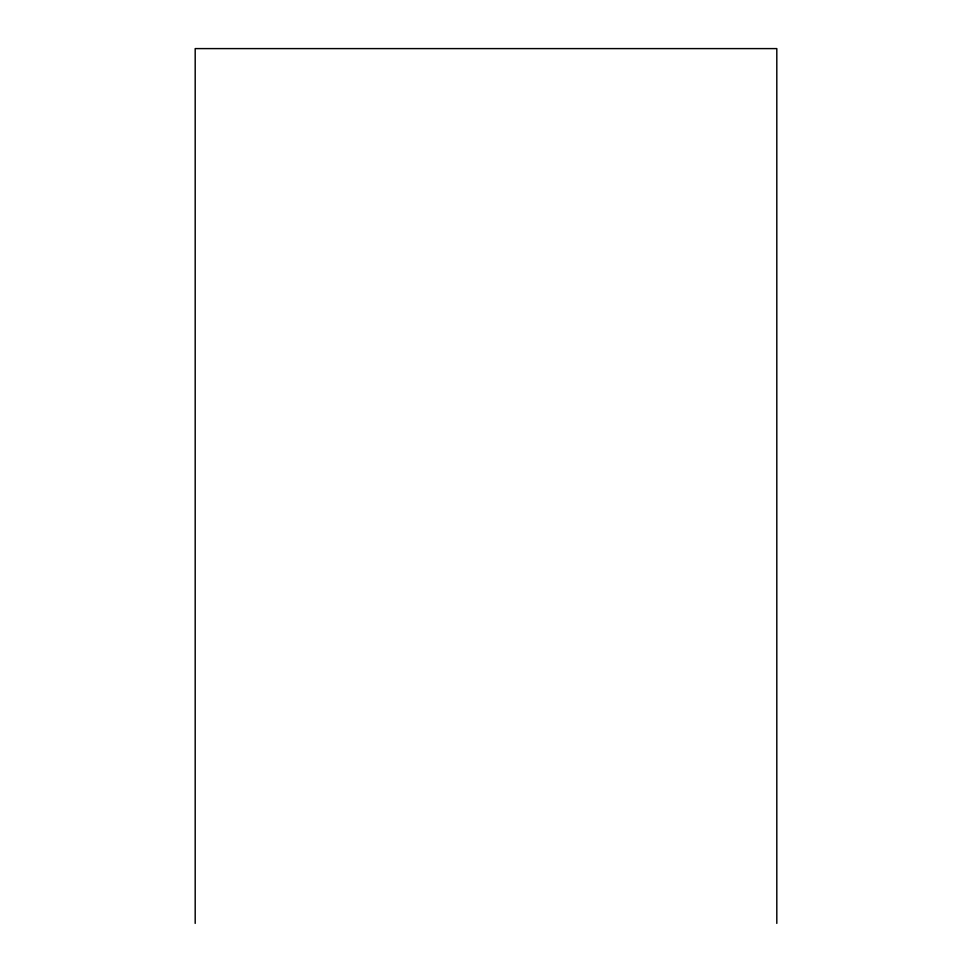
<?xml version="1.0" encoding="UTF-8"?>
<svg xmlns="http://www.w3.org/2000/svg" width="972" height="972" viewBox="0 0 972 972"><rect width="100%" height="100%" fill="white"/><g stroke="black" fill="none" stroke-linecap="round" stroke-linejoin="round"><path stroke-width="1.46" d="M776.81 923.4L776.81 48.6L195.19 48.6L195.19 923.4"/></g></svg>
